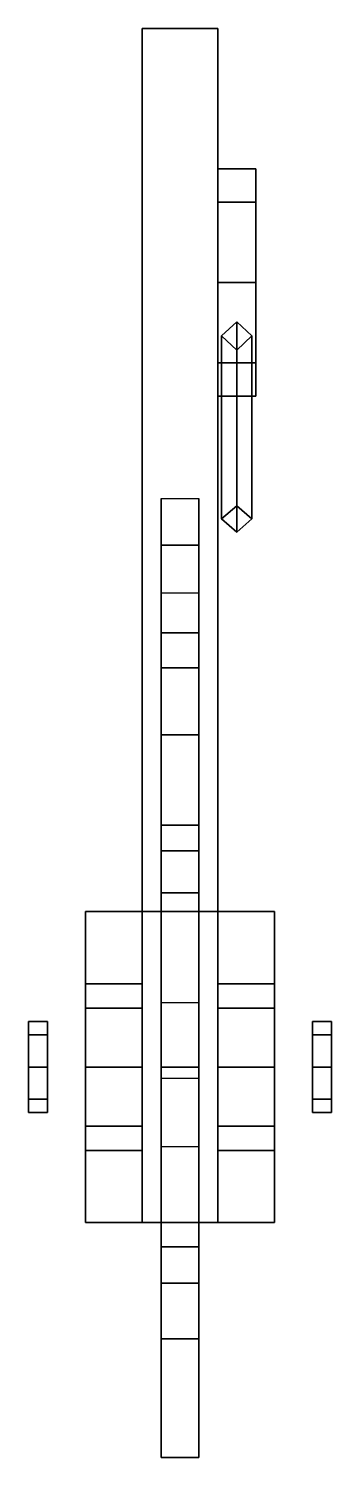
# Model space of a CAD drawing. Extents: x -0.4 to 0.4, y -1.03 to 2.74.
import ezdxf

# ---------------------------------------------------------------- set-up
doc = ezdxf.new("R2010")
doc.units = 0
doc.layers.add('MG_SLEEVE', color=5, linetype='CONTINUOUS')

msp = doc.modelspace()

# ---------------------------------------------------------------- linework, layer by layer
at = {"layer": 'MG_SLEEVE'}
for points in [[(0.1, 2.74, 0.38), (0.1, 2.74, 0.01), (-0.1, 2.74, 0.01), (-0.1, 2.74, 0.38)], [(-0.1, 2.74, 0.38), (-0.1, 2.74, 0.01), (-0.1, 0.41, 0.01), (-0.1, 0.41, 0.38)], [(0.1, 0.41, 0.38), (0.1, 2.74, 0.38), (-0.1, 2.74, 0.38), (-0.1, 0.41, 0.38)], [(0.1, 2.74, 0.01), (0.1, 0.41, 0.01), (-0.1, 0.41, 0.01), (-0.1, 2.74, 0.01)], [(0.1, 0.41, 0.38), (0.1, 0.41, 0.01), (0.1, 2.74, 0.01), (0.1, 2.74, 0.38)], [(0.2, 2.2821, 0.1321), (0.2, 2.37, -0.08), (0.1, 2.37, -0.08), (0.1, 2.2821, 0.1321)], [(0.2, 2.37, -0.08), (0.2, 2.2821, -0.2921), (0.1, 2.2821, -0.2921), (0.1, 2.37, -0.08)], [(0.1, 2.2821, -0.2921), (0.1, 1.77, -0.08), (0.1, 1.8073, 0.01), (0.1, 2.37, -0.08)], [(0.1, 2.37, -0.08), (0.1, 1.8073, 0.01), (0.1, 1.8073, 0.01), (0.1, 2.3327, 0.01)], [(0.2, 2.37, -0.08), (0.2, 1.8579, 0.1321), (0.2, 1.77, -0.08), (0.2, 2.2821, -0.2921)], [(0.2, 2.2821, 0.1321), (0.2, 2.07, 0.22), (0.2, 1.8579, 0.1321), (0.2, 2.37, -0.08)], [(0.2, 2.07, 0.22), (0.2, 2.2821, 0.1321), (0.1, 2.2821, 0.1321), (0.1, 2.07, 0.22)], [(0.2, 2.2821, -0.2921), (0.2, 2.07, -0.38), (0.1, 2.07, -0.38), (0.1, 2.2821, -0.2921)], [(0.1, 2.07, -0.38), (0.1, 1.8579, -0.2921), (0.1, 1.77, -0.08), (0.1, 2.2821, -0.2921)], [(0.2, 2.2821, -0.2921), (0.2, 1.77, -0.08), (0.2, 1.8579, -0.2921), (0.2, 2.07, -0.38)], [(0.2, 1.8579, 0.1321), (0.2, 2.07, 0.22), (0.1, 2.07, 0.22), (0.1, 1.8579, 0.1321)], [(0.2, 2.07, -0.38), (0.2, 1.8579, -0.2921), (0.1, 1.8579, -0.2921), (0.1, 2.07, -0.38)], [(0.15, 1.481, -1.1775), (0.11, 1.4463, -1.1575), (0.11, 1.929, -0.3216), (0.15, 1.9662, -0.337)], [(0.19, 1.4463, -1.1575), (0.15, 1.481, -1.1775), (0.15, 1.9662, -0.337), (0.19, 1.929, -0.3216)], [(0.11, 1.4463, -1.1575), (0.15, 1.4117, -1.1375), (0.15, 1.8917, -0.3061), (0.11, 1.929, -0.3216)], [(0.15, 1.4117, -1.1375), (0.19, 1.4463, -1.1575), (0.19, 1.929, -0.3216), (0.15, 1.8917, -0.3061)], [(0.2, 1.77, -0.08), (0.2, 1.8579, 0.1321), (0.1, 1.8579, 0.1321), (0.1, 1.77, -0.08)], [(0.2, 1.8579, -0.2921), (0.2, 1.77, -0.08), (0.1, 1.77, -0.08), (0.1, 1.8579, -0.2921)], [(0.05, 1.5, 0.01), (0.05, 1.3766, -0.5702), (-0.05, 1.3766, -0.5702), (-0.05, 1.5, 0.01)], [(-0.05, 1.1456, -0.4745), (-0.05, 1.25, 0.01), (-0.05, 1.5, 0.01), (-0.05, 1.3766, -0.5702)], [(0.05, 1.3766, -0.5702), (0.05, 1.5, 0.01), (0.05, 1.25, 0.01), (0.05, 1.1456, -0.4745)], [(0.15, 1.481, -1.1775), (0.19, 1.4463, -1.1575), (0.15, 1.4117, -1.1375), (0.11, 1.4463, -1.1575)], [(0.05, 1.3766, -0.5702), (0.05, 1.0536, -1.0536), (-0.05, 1.0536, -1.0536), (-0.05, 1.3766, -0.5702)], [(-0.05, 0.8768, -0.8768), (-0.05, 1.1456, -0.4745), (-0.05, 1.3766, -0.5702), (-0.05, 1.0536, -1.0536)], [(0.05, 1.0536, -1.0536), (0.05, 1.3766, -0.5702), (0.05, 1.1456, -0.4745), (0.05, 0.8768, -0.8768)], [(0.05, 1.1456, -0.4745), (0.05, 1.25, 0.01), (-0.05, 1.25, 0.01), (-0.05, 1.1456, -0.4745)], [(0.05, 0.8768, -0.8768), (0.05, 1.1456, -0.4745), (-0.05, 1.1456, -0.4745), (-0.05, 0.8768, -0.8768)], [(0.05, 1.0536, -1.0536), (0.05, 0.5702, -1.3766), (-0.05, 0.5702, -1.3766), (-0.05, 1.0536, -1.0536)], [(-0.05, 0.4745, -1.1456), (-0.05, 0.8768, -0.8768), (-0.05, 1.0536, -1.0536), (-0.05, 0.5702, -1.3766)], [(0.05, 0.5702, -1.3766), (0.05, 1.0536, -1.0536), (0.05, 0.8768, -0.8768), (0.05, 0.4745, -1.1456)], [(0.05, 0.6383, -1.0362), (0.05, 0.8768, -0.8768), (-0.05, 0.8768, -0.8768), (-0.05, 0.6383, -1.0362)], [(0.05, 0.17, 0.01), (0.05, 0.6383, -1.0362), (-0.05, 0.6383, -1.0362), (-0.05, 0.17, 0.01)], [(-0.05, 0.17, 0.01), (-0.05, 0.6383, -1.0362), (-0.05, 0.4745, -1.1456), (-0.05, -0.03, 0.01)], [(0.05, -0.03, 0.01), (0.05, 0.4745, -1.1456), (0.05, 0.6383, -1.0362), (0.05, 0.17, 0.01)], [(0.05, 0.5702, -1.3766), (0.05, 0, -1.49), (-0.05, 0, -1.49), (-0.05, 0.5702, -1.3766)], [(-0.05, 0, -1.24), (-0.05, 0.4745, -1.1456), (-0.05, 0.5702, -1.3766), (-0.05, 0, -1.49)], [(0.05, 0, -1.49), (0.05, 0.5702, -1.3766), (0.05, 0.4745, -1.1456), (0.05, 0, -1.24)], [(-0.05, 0.4594, -1.1486), (-0.05, -0.03, 0.01), (-0.05, -0.03, 0.01), (-0.05, 0.4745, -1.1456)], [(0.05, 0, -1.24), (0.05, 0.4594, -1.1486), (-0.05, 0.4594, -1.1486), (-0.05, 0, -1.24)], [(0.05, 0.4594, -1.1486), (0.05, -0.03, 0.01), (-0.05, -0.03, 0.01), (-0.05, 0.4594, -1.1486)], [(0.05, -0.03, 0.01), (0.05, 0.4594, -1.1486), (0.05, 0.4745, -1.1456), (0.05, -0.03, 0.01)], [(0.25, 0.41, 0.01), (0.25, -0.41, 0.01), (-0.25, -0.41, 0.01), (-0.25, 0.41, 0.01)], [(-0.25, 0.22, 1.16), (-0.25, 0.41, 0.38), (-0.25, -0.41, 0.38), (-0.25, -0.22, 1.16)], [(-0.1, 0.22, 1.16), (-0.1, 0.41, 0.38), (-0.25, 0.41, 0.38), (-0.25, 0.22, 1.16)], [(-0.25, 0.41, 0.38), (-0.25, 0.41, 0.01), (-0.25, -0.41, 0.01), (-0.25, -0.41, 0.38)], [(-0.1, 0.41, 0.38), (-0.1, 0.41, 0.01), (-0.25, 0.41, 0.01), (-0.25, 0.41, 0.38)], [(-0.1, -0.41, 0.38), (-0.1, 0.41, 0.38), (-0.1, 0.22, 1.16), (-0.1, -0.22, 1.16)], [(-0.1, 0.41, 0.38), (-0.1, -0.41, 0.38), (0.1, -0.41, 0.38), (0.1, 0.41, 0.38)], [(0.1, 0.41, 0.38), (0.1, -0.41, 0.38), (0.1, -0.22, 1.16), (0.1, 0.22, 1.16)], [(0.25, 0.22, 1.16), (0.25, 0.41, 0.38), (0.1, 0.41, 0.38), (0.1, 0.22, 1.16)], [(0.25, 0.41, 0.38), (0.25, 0.41, 0.01), (0.1, 0.41, 0.01), (0.1, 0.41, 0.38)], [(0.25, -0.22, 1.16), (0.25, -0.41, 0.38), (0.25, 0.41, 0.38), (0.25, 0.22, 1.16)], [(0.25, -0.41, 0.38), (0.25, -0.41, 0.01), (0.25, 0.41, 0.01), (0.25, 0.41, 0.38)], [(-0.25, 0.22, 1.16), (-0.25, 0.1556, 1.3156), (-0.1, 0.1556, 1.3156), (-0.1, 0.22, 1.16)], [(-0.25, -0.22, 1.16), (-0.25, -0.1556, 1.3156), (-0.25, 0.1556, 1.3156), (-0.25, 0.22, 1.16)], [(-0.1, 0.22, 1.16), (-0.1, 0.1556, 1.3156), (-0.1, -0.1556, 1.3156), (-0.1, -0.22, 1.16)], [(0.25, 0.1556, 1.3156), (0.25, 0.22, 1.16), (0.1, 0.22, 1.16), (0.1, 0.1556, 1.3156)], [(0.1, -0.22, 1.16), (0.1, -0.1556, 1.3156), (0.1, 0.1556, 1.3156), (0.1, 0.22, 1.16)], [(0.25, 0.22, 1.16), (0.25, 0.1556, 1.3156), (0.25, -0.1556, 1.3156), (0.25, -0.22, 1.16)], [(-0.25, 0.1556, 1.3156), (-0.25, 0, 1.38), (-0.1, 0, 1.38), (-0.1, 0.1556, 1.3156)], [(-0.25, -0.1556, 1.3156), (-0.25, 0, 1.38), (-0.25, 0, 1.38), (-0.25, 0.1556, 1.3156)], [(-0.1, 0.1556, 1.3156), (-0.1, 0, 1.38), (-0.1, 0, 1.38), (-0.1, -0.1556, 1.3156)], [(0.25, 0, 1.38), (0.25, 0.1556, 1.3156), (0.1, 0.1556, 1.3156), (0.1, 0, 1.38)], [(0.1, -0.1556, 1.3156), (0.1, 0, 1.38), (0.1, 0, 1.38), (0.1, 0.1556, 1.3156)], [(0.25, 0.1556, 1.3156), (0.25, 0, 1.38), (0.25, 0, 1.38), (0.25, -0.1556, 1.3156)], [(-0.4, 0, 0.12), (-0.4, 0.0849, 0.0849), (-0.4, 0.12), (-0.4, -0.0849, 0.0849)], [(-0.4, -0.0849, 0.0849), (-0.4, 0.12), (-0.4, 0.0849, -0.0849), (-0.4, -0.12)], [(-0.4, 0.0849, -0.0849), (-0.4, 0.12), (-0.35, 0.12), (-0.35, 0.0849, -0.0849)], [(-0.4, 0.12), (-0.4, 0.0849, 0.0849), (-0.35, 0.0849, 0.0849), (-0.35, 0.12)], [(0.4, 0.0849, 0.0849), (0.4, 0.12), (0.35, 0.12), (0.35, 0.0849, 0.0849)], [(0.4, 0.12), (0.4, 0.0849, -0.0849), (0.35, 0.0849, -0.0849), (0.35, 0.12)], [(0.4, 0.12), (0.4, -0.0849, -0.0849), (0.4, 0, -0.12), (0.4, 0.0849, -0.0849)], [(0.4, 0.0849, 0.0849), (0.4, -0.12), (0.4, -0.0849, -0.0849), (0.4, 0.12)], [(-0.4, -0.12), (-0.4, 0.0849, -0.0849), (-0.4, 0, -0.12), (-0.4, -0.0849, -0.0849)], [(-0.4, 0, -0.12), (-0.4, 0.0849, -0.0849), (-0.35, 0.0849, -0.0849), (-0.35, 0, -0.12)], [(-0.4, 0.0849, 0.0849), (-0.4, 0, 0.12), (-0.35, 0, 0.12), (-0.35, 0.0849, 0.0849)], [(0.4, 0, 0.12), (0.4, 0.0849, 0.0849), (0.35, 0.0849, 0.0849), (0.35, 0, 0.12)], [(0.4, 0.0849, -0.0849), (0.4, 0, -0.12), (0.35, 0, -0.12), (0.35, 0.0849, -0.0849)], [(0.4, 0, 0.12), (0.4, -0.0849, 0.0849), (0.4, -0.12), (0.4, 0.0849, 0.0849)], [(-0.4, -0.0849, -0.0849), (-0.4, 0, -0.12), (-0.35, 0, -0.12), (-0.35, -0.0849, -0.0849)], [(-0.4, 0, 0.12), (-0.4, -0.0849, 0.0849), (-0.35, -0.0849, 0.0849), (-0.35, 0, 0.12)], [(-0.25, 0, 1.38), (-0.25, -0.1556, 1.3156), (-0.1, -0.1556, 1.3156), (-0.1, 0, 1.38)], [(0.05, 0, -1.49), (0.05, -0.5702, -1.3766), (-0.05, -0.5702, -1.3766), (-0.05, 0, -1.49)], [(0.05, -0.4745, -1.1456), (0.05, 0, -1.24), (-0.05, 0, -1.24), (-0.05, -0.4745, -1.1456)], [(-0.05, -0.4745, -1.1456), (-0.05, 0, -1.24), (-0.05, 0, -1.49), (-0.05, -0.5702, -1.3766)], [(0.05, -0.5702, -1.3766), (0.05, 0, -1.49), (0.05, 0, -1.24), (0.05, -0.4745, -1.1456)], [(0.25, -0.1556, 1.3156), (0.25, 0, 1.38), (0.1, 0, 1.38), (0.1, -0.1556, 1.3156)], [(0.4, -0.0849, 0.0849), (0.4, 0, 0.12), (0.35, 0, 0.12), (0.35, -0.0849, 0.0849)], [(0.4, 0, -0.12), (0.4, -0.0849, -0.0849), (0.35, -0.0849, -0.0849), (0.35, 0, -0.12)], [(-0.4, -0.12), (-0.4, -0.0849, -0.0849), (-0.35, -0.0849, -0.0849), (-0.35, -0.12)], [(-0.4, -0.0849, 0.0849), (-0.4, -0.12), (-0.35, -0.12), (-0.35, -0.0849, 0.0849)], [(0.4, -0.12), (0.4, -0.0849, 0.0849), (0.35, -0.0849, 0.0849), (0.35, -0.12)], [(0.4, -0.0849, -0.0849), (0.4, -0.12), (0.35, -0.12), (0.35, -0.0849, -0.0849)], [(-0.25, -0.1556, 1.3156), (-0.25, -0.22, 1.16), (-0.1, -0.22, 1.16), (-0.1, -0.1556, 1.3156)], [(0.25, -0.22, 1.16), (0.25, -0.1556, 1.3156), (0.1, -0.1556, 1.3156), (0.1, -0.22, 1.16)], [(-0.25, -0.22, 1.16), (-0.25, -0.41, 0.38), (-0.1, -0.41, 0.38), (-0.1, -0.22, 1.16)], [(0.05, -0.21, 0.01), (0.05, -0.7168, -0.9837), (-0.05, -0.7168, -0.9837), (-0.05, -0.21, 0.01)], [(-0.05, -0.21, 0.01), (-0.05, -0.7168, -0.9837), (-0.05, -1.03, -1.07), (-0.05, -0.41, 0.01)], [(0.05, -0.41, 0.01), (0.05, -1.03, -1.07), (0.05, -0.7168, -0.9837), (0.05, -0.21, 0.01)], [(0.1, -0.22, 1.16), (0.1, -0.41, 0.38), (0.25, -0.41, 0.38), (0.25, -0.22, 1.16)], [(-0.25, -0.41, 0.38), (-0.25, -0.41, 0.01), (0.25, -0.41, 0.01), (0.25, -0.41, 0.38)], [(0.05, -1.03, -1.07), (0.05, -0.41, 0.38), (-0.05, -0.41, 0.38), (-0.05, -1.03, -1.07)], [(-0.05, -0.41, 0.01), (-0.05, -1.03, -1.07), (-0.05, -1.03, -1.07), (-0.05, -0.41, 0.38)], [(0.05, -0.41, 0.38), (0.05, -1.03, -1.07), (0.05, -1.03, -1.07), (0.05, -0.41, 0.01)], [(0.05, -0.7168, -0.9837), (0.05, -0.4745, -1.1456), (-0.05, -0.4745, -1.1456), (-0.05, -0.7168, -0.9837)], [(-0.05, -0.7168, -0.9837), (-0.05, -0.4745, -1.1456), (-0.05, -0.5702, -1.3766), (-0.05, -1.03, -1.07)], [(0.05, -1.03, -1.07), (0.05, -0.5702, -1.3766), (0.05, -0.4745, -1.1456), (0.05, -0.7168, -0.9837)], [(0.05, -0.5702, -1.3766), (0.05, -1.03, -1.07), (-0.05, -1.03, -1.07), (-0.05, -0.5702, -1.3766)]]:
    msp.add_3dface(points, dxfattribs=at)

doc.saveas('drawing.dxf')
